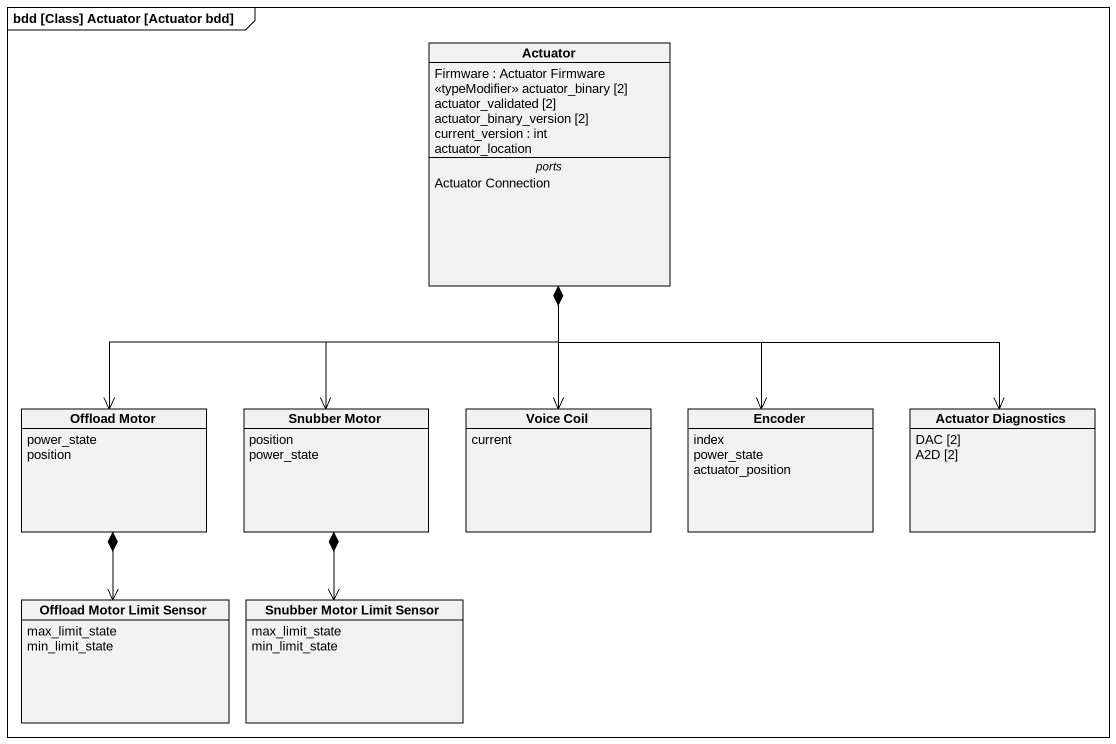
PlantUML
@startuml
mainframe bdd [Class] Actuator [Actuator bdd]
hide circle
hide empty members
class Actuator {
  Firmware : Actuator Firmware
  <<typeModifier>> actuator_binary [2]
  actuator_validated [2]
  actuator_binary_version [2]
  current_version : int
  actuator_location
  -- ports --
  Actuator Connection
}
class "Offload Motor" as Offload_Motor {
  power_state
  position
}
class "Snubber Motor" as Snubber_Motor {
  position
  power_state
}
class "Voice Coil" as Voice_Coil {
  current
}
class Encoder {
  index
  power_state
  actuator_position
}
class "Actuator Diagnostics" as Actuator_Diagnostics {
  DAC [2]
  A2D [2]
}
class "Offload Motor Limit Sensor" as Offload_Motor_Limit_Sensor {
  max_limit_state
  min_limit_state
}
class "Snubber Motor Limit Sensor" as Snubber_Motor_Limit_Sensor {
  max_limit_state
  min_limit_state
}
Actuator *--> Offload_Motor
Actuator *--> Snubber_Motor
Actuator *--> Voice_Coil
Actuator *--> Encoder
Actuator *--> Actuator_Diagnostics
Offload_Motor *--> Offload_Motor_Limit_Sensor
Snubber_Motor *--> Snubber_Motor_Limit_Sensor
@enduml
